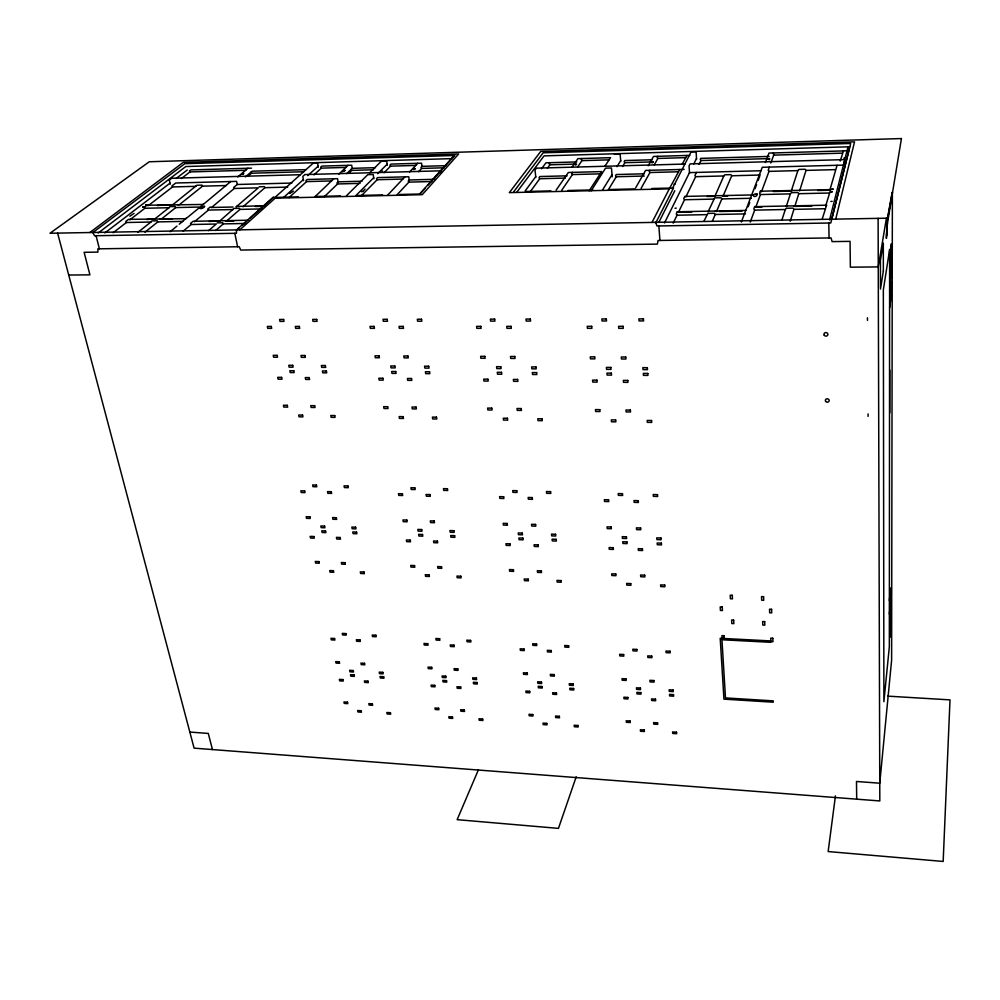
<?xml version="1.0" encoding="UTF-8"?>
<svg xmlns="http://www.w3.org/2000/svg" width="1000" height="1000" viewBox="0 0 1000 1000"><rect width="100%" height="100%" fill="white"/><g stroke="black" fill="none" stroke-linecap="round" stroke-linejoin="round"><path stroke-width="1.5" d="M889.75 412.837L889.788 370.075M892.375 192.113L891.612 660.138L879.762 783.2L856.488 781.475L856.7 799.175M867.45 317.762L867.463 320.425M868.075 413.888L868.088 416.388M889.362 614.1L890.662 601.413L890.688 587.975L889.375 600.562M835.438 795.888L828.15 851.562L943.175 861.45L950 699.875L887.725 696.137M889.6 307.95L891.038 297.925L891.062 281.363L889.613 291.212M886.938 223.675L886.65 235.275L886.963 223.688M892.125 192.537L887.4 219.075M892.375 192.338L887.4 219.938M886.45 218.075L878.25 266.913L850.362 267.188L850.062 241.363L832.113 241.612L831.05 237.913L658.05 240.487L657.375 244.112L240.738 250.062L239.237 246.737L97.85 248.837L97.912 252.113L84.113 252.3L89.925 274.837L68.725 275.05M835.725 219.125L854.538 141.862L540.7 151.45L509.35 192.625L669.3 188.863L679.8 169.5M831.9 218.487L849.412 148.262M655.775 222.362L656.975 225.987L830.788 222.975L850.713 143.475L543.162 152.8L513.7 191.788M829.538 220.012L847.875 147.363M843.475 150.9L840.2 161.062M822.2 219.163L826.587 205.188L754.663 206.65L753.812 208.912L754.675 210.125L785.312 209.513L786.338 208.263L793.025 208.137L793.913 209.35L790.225 221.213M793.737 205.85L794.825 206.412L798.775 193.7L797.913 192.512L791.375 192.662L790.362 193.888L760.438 194.55L759.587 193.375L760.387 191.213L830.675 189.613L825.725 205.787L826.587 205.188M817.75 190.487L829.825 190.212L837.062 165.287M799.638 190.9L806 170.4L805.175 169.275L798.863 169.438L797.887 170.613L791.263 191.088L773.388 191.5M781.95 219.887L785.312 209.513M790.362 193.888L786.25 206.588L787.075 205.987M576.213 776.787L558.45 828.375L457.15 819.663L478.45 769.712M750.263 222.075L754.675 210.125M754.663 206.65L755.75 207.2L760.438 194.55M769.35 167.1L768.188 170.25L769 171.375L761.462 191.775L760.387 191.213M770.8 162.975L773.713 155.125L773.325 152.938M748.138 206.75L749.75 202.525M755.025 188.675L756.587 184.587M758.15 180.487L759.712 176.4M765.387 162.55L769 153.075L847.913 150.775M146.662 219.513L154.512 218.825M741.325 221.988L762.262 167.288L844.325 165.087M157.188 205.512L172.413 204.65M712.387 221.112L715.212 214.488L714.375 213.287L707.862 213.412L703.925 221.262M708.85 211.15L708.112 211.737L714.663 197.9L721.025 197.763L721.85 198.925L716.45 211.575L715.337 211.025M721.95 195.6L723.037 196.15L731.725 175.763L730.938 174.638L724.788 174.8L723.825 175.963L714.875 196.325L707.237 196.5M186.163 218.188L182.662 221.4L157.825 221.887L157.25 220.8L151.888 220.9L150.938 222.025L126.388 222.512L125.825 221.425L128.512 219.35L185.925 218.713L198.938 208.012M203.487 203.938L200.125 207.037L175.738 207.575L175.162 206.513L169.9 206.637L168.975 207.725L144.863 208.263L144.3 207.213L146.875 205.225L203.25 204.462L230.725 181.537M673.2 223.125L677.038 215.212L676.213 214.025L677.3 211.775L745.775 210.425M677.3 211.775L678.438 212.312L684.513 199.737L683.713 198.575L684.75 196.425L753.188 194.913M685.85 196.975L695.662 176.675L694.887 175.575L696.4 172.438M209.088 221.513L219.65 220.787M699.05 164.45L700.962 160.538L700.2 159.462L700.725 158.375L769.125 156.425M664.513 222.938L689.5 172.613L760.863 170.738M693.825 163.9L696.513 158.5M659.038 221.925L674.8 190.738M655.8 222.812L673.55 188L651.825 188.512M672.225 188.85L691.038 152.025L696.112 151.875L696.55 159.225M652 222.425L669.3 188.863M682.212 164.125L687.038 155.463M641.137 188.275L649.963 172.525L678.275 171.775M654.225 164.9L657.837 158.45L685.55 157.662M649.837 170.3L649.2 171.425L649.963 172.525M657.7 156.312L657.1 157.387L657.837 158.45M635.638 187.887L645.575 170.413L684.112 169.387M648.213 165.787L653.538 156.438L689.837 155.375M608.275 189.875L616.287 176.75L644.25 176.038M622.513 166.562L624.875 162.688L652.237 161.912M602.575 189.925L612.025 174.65M616.962 166.675L620.688 160.662M591.138 190.837L605.562 168.15L611.45 167.987L612.225 176.85M589.175 190.8L601.663 171.588L568.337 172.488L556.138 190.125M604.85 166.275L610.55 157.688L577.913 158.637L572.137 166.975M293.4 191.125L289.825 193.487M561.587 190.475L572.438 174.575L600.013 173.85M577.587 167.025L581.95 160.637L608.95 159.863M572.475 172.375L571.712 173.487L572.438 174.575M581.962 158.525L581.237 159.588L581.95 160.637M530.8 190.963L539.725 178.738L565.438 178.075M547.45 168.15L549.9 164.8L575.087 164.088M549.987 162.688L549.2 163.75L549.9 164.8M525.125 191.012L535.737 176.65M541.575 168.762L545.975 162.8L576.737 161.925M516.987 191.95L544.075 155.875L849.788 146.762M675.25 183.988L674.038 184.125M387.925 194.85L404.85 176.875M409.588 171.988L417.7 163.3M314.9 196.812L333.738 178.775M338.837 174.175L347.95 165.338M172.2 205.175L196.875 185.263L202 185.138L202.562 186.15L226.262 185.538M237.738 176.962L247.938 168.25M219.387 221.312L234.013 208.425L239.387 208.3L239.988 209.387L261.812 208.912M676.25 208.137L675 208.275M419.988 193.588L454.613 155.087M425.15 188.35L420.05 194.013L399.775 194.488M428.2 184.95L454.675 155.488L184.85 163.675L92.925 232.475M439.837 172.688L441.538 170.787L304.862 174.575L302.8 176.438L303.562 180.625M844.488 158.175L843.775 158.188M832.163 201.35L830.875 201.488M397.225 194.587L408.862 182.125L431.825 181.525M418.575 171.725L421.65 168.425L444.15 167.787M435.25 179.288L409.237 179.975L408.212 181.062L408.862 182.125M446 165.662L421.987 166.35L421.012 167.387L421.65 168.425M361.375 195.712L377.137 179.737L402.887 179.05M384.1 172.688L390.55 166.15L415.812 165.425M362.875 191.337L365.1 189.088M355.775 195.712L373.713 177.7M377.688 173.7L387.163 164.2M346.475 195.738L367.775 174.662L373.188 174.513L373.875 178.75M369.675 172.775L381.35 161.213L386.662 161.062L387.325 165.225M361.975 181.213L338.1 181.838L336.962 182.925L337.587 183.962L359.963 183.388M346.7 173.612L352.212 168.337L375.462 167.675M324.275 196.725L337.587 183.962M348.713 173.3L351.737 170.387L373.512 169.775M289.012 197.625L306.575 181.6L331.688 180.938M313.962 174.862L321.325 168.137L345.962 167.425M283.688 197.413L303.375 179.587M307.75 175.625L318.163 166.213M275.188 197.2L313.163 163.238L317.6 163.113L318.337 167.225M239.812 229.838L275.188 198.15L422.238 194.688L458.65 153.963L183.263 162.375L89.838 232.525M273.337 197.075L236.55 229.887L236.438 233.287L94.537 235.75L93.025 232.887M236.637 230.312L238.938 228.263M242.387 225.188L246.988 221.088M250.425 218L273.412 197.488L298.375 196.9M215.662 230.525L223.3 223.888L245.725 223.463M225.113 220.675L226.412 221.175L239.988 209.387M242.975 206.788L264.975 187.675L287.675 187.1M208.55 230.65L216.25 224.025L191.137 224.5L183.225 231.1M236.075 206.938L258.25 187.85L234.288 188.463L211.513 207.488L210.238 206.988L207.825 209L208.412 210.062L233.075 209.537M291.85 183.05L237.25 184.488L233.713 187.425L234.288 188.463M248.05 176.088L251.488 173.225L303.913 171.737M194.363 221.8L208.412 210.062M245.275 176.925L252.15 171.2L305.963 169.662M202.913 206.537L202.4 206.35C196.412 209.35 203.287 209.363 204.438 206.5L202.162 206.55M203.675 206.513L204.688 206.3M170.113 231.725L176.962 226.088M179.237 224.213L182.662 221.4M714.875 196.325L715.6 195.75M144.963 232.175L157.825 221.887M159.85 218.713L161.175 219.213L175.738 207.575M180.125 204.075L202.562 186.15M137.975 232.288L150.938 222.025M154.312 219.35L168.975 207.725M113.125 232.738L126.388 222.512M129.838 219.85L144.863 208.263M195.975 186.325L172.537 186.938L148.175 205.712L146.875 205.225M181.388 178.525L189.975 171.925L245.812 170.312M134.05 213.425L129.838 216.2M104.887 232.913L170.012 183.162M176.112 178.5L187.213 170.025M98.238 232.95L185.8 166.537L452.475 158.6M791.263 191.088L792.075 190.487M829.825 190.212L830.675 189.613M362.625 191.475L361.55 191.737M382.625 171.038L381.95 171.188M614.375 154.3L620.138 154.125L620.75 161.375M251.55 168.15L190.75 169.925L189.425 170.925L189.975 171.925M773.713 155.125L842.25 153.15M652.25 159.762L624.8 160.55L624.138 161.625L624.875 162.688M700.962 160.538L767.763 158.65M300.35 174.7L171.725 178.263L169.312 180.087L170.238 184.175M684.9 164.05L536.45 168.162L535.013 170.075L535.812 177.362M844.788 159.613L690.062 163.9L689.075 165.863L689.538 173.35M567.15 175.825L539.837 176.537L539.012 177.662L539.725 178.738M644.275 173.8L616.237 174.537L615.55 175.662L616.287 176.75M769 171.375L797.887 170.613M806 170.4L835.25 169.638M259.15 186.775L264.375 186.637L264.975 187.675M695.662 176.675L723.825 175.963M731.725 175.763L760.238 175.037M315.538 196.488L340.5 195.9M357.65 195.487L382.612 194.9M526.112 191.5L550.95 190.9M568.013 190.5L592.85 189.913M609.913 189.513L634.75 188.912M756.175 193.938L757.1 193.925C758.075 197.113 751.162 197.575 754.25 194.2L757.013 194.137M798.775 193.7L829.087 193.025M236.35 206.412L265.012 205.775M211.513 207.488L233.012 207.013M255.4 206.513L264.725 206.3M723.037 196.15L727.675 196.05M684.513 199.737L713.662 199.1M721.85 198.925L751.363 198.287M161.175 219.213L172 219M755.75 207.2L761.85 207.087M794.825 206.412L811.812 206.075M793.913 209.35L824.95 208.738M249.037 220.2L193.05 221.3L190.538 223.4L191.137 224.5M226.412 221.175L233.863 221.025M678.438 212.312L691.787 212.05M719.463 211.513L742.013 211.075M217.2 222.887L222.688 222.775L223.3 223.888M677.038 215.212L706.838 214.638M715.212 214.488L745.4 213.912M189.838 732.062L208.287 733.438L212.45 749.562M177.662 204.525L178.95 205.012M390.55 166.15L389.925 165.125L390.962 164.088L421.538 163.2L421.987 166.35M377.137 179.737L376.5 178.688L377.575 177.6L408.762 176.762L409.237 179.975M351.125 169.375L351.737 170.387M321.325 168.137L320.737 167.125L321.863 166.1L351.7 165.225L352.212 168.337M306.575 181.6L305.975 180.562L307.15 179.488L337.55 178.675L338.1 181.838M250.925 172.225L251.488 173.225M172.537 186.938L171.988 185.925L175.775 183.012L236.625 181.375L237.25 184.488M57.613 233.113L194.1 748.15L879.812 800.95L878.112 218.363M96.075 235.725L99.388 248.812M234.812 233.312L237.613 246.762M658.863 225.95L659.925 240.463M887.188 226.188L887.763 218.162L886.375 238.375L887.087 222.963M828.787 223.012L829.062 237.95M844.275 161.612L844.338 166.225M889.638 249.488L889.338 646.688L883.888 701.712L883.337 289.938L889.638 249.488M889.862 613.288L889.837 637.325L890.9 626.65L890.938 602.762L889.862 613.288M890.2 251.588L890.175 282.325L891.375 274.212L891.413 243.738L890.2 251.588M883.35 271.112L880.487 289.025L880.425 260.4L883.312 243.025L883.35 271.112M415.062 168.863C411.788 171.238 414.45 167.225 415.062 168.863M901.438 138.55L888.3 218.175L50 233.25L149.275 161.762L901.438 138.55M832.375 191.65L830.888 191.925L832.375 191.65M833.037 189.1L831.562 189.363L833.037 189.1M344.938 170.425L342.625 171.6L344.938 170.425M243 174.188C239.425 174.963 246.238 171.875 243 174.188M769.438 159.512C765.75 159.675 771.112 157.113 769.438 159.512M142.637 207.175L143.75 207.15L142.637 207.175M145.662 204.85L146.775 204.825L145.662 204.85M653.225 161.825C652.65 164.15 649.725 161.675 653.225 161.825M575.175 164.35C574.837 166.688 578.55 162.537 575.175 164.35M283.612 319.462L279.613 319.475L279.988 321.4L284 321.388L283.612 319.462M316.712 319.413L312.65 319.425L313.025 321.35L317.075 321.35L316.712 319.413M387.175 319.3L383.013 319.3L383.338 321.262L387.488 321.262L387.175 319.3M421.525 319.237L417.312 319.25L417.612 321.213L421.825 321.213L421.525 319.237M494.675 319.125L490.35 319.125L490.613 321.125L494.925 321.112L494.675 319.125M530.35 319.062L525.975 319.062L526.213 321.075L530.575 321.075L530.35 319.062M606.35 318.938L601.862 318.938L602.05 320.975L606.538 320.975L606.35 318.938M643.425 318.875L638.875 318.888L639.05 320.925L643.587 320.925L643.425 318.875M271.3 326.45L267.325 326.45L267.712 328.363L271.688 328.363L271.3 326.45M299.337 326.438L295.312 326.438L295.688 328.363L299.713 328.363L299.337 326.438M374.125 326.413L370 326.413L370.325 328.35L374.462 328.35L374.125 326.413M403.212 326.4L399.038 326.4L399.35 328.35L403.525 328.35L403.212 326.4M480.85 326.362L476.562 326.362L476.825 328.35L481.112 328.35L480.85 326.362M511.05 326.35L506.725 326.362L506.962 328.35L511.3 328.35L511.05 326.35M591.7 326.325L587.238 326.325L587.438 328.35L591.9 328.35L591.7 326.325M623.088 326.312L618.575 326.312L618.763 328.35L623.263 328.35L623.088 326.312M277.162 355.35L273.225 355.337L273.6 357.212L277.55 357.225L277.162 355.35M304.962 355.487L300.975 355.462L301.337 357.35L305.325 357.375L304.962 355.487M379.1 355.85L375.012 355.825L375.337 357.738L379.425 357.75L379.1 355.85M407.925 355.988L403.787 355.962L404.1 357.887L408.237 357.9L407.925 355.988M484.862 356.362L480.613 356.337L480.875 358.275L485.125 358.3L484.862 356.362M514.788 356.5L510.487 356.475L510.737 358.438L515.025 358.462L514.788 356.5M594.675 356.887L590.262 356.863L590.45 358.85L594.862 358.875L594.675 356.887M625.75 357.038L621.3 357.013L621.475 359.012L625.925 359.025L625.75 357.038M292.712 365.325L288.75 365.3L289.125 367.163L293.075 367.188L292.712 365.325M325.35 365.538L321.35 365.513L321.712 367.388L325.712 367.413L325.35 365.538M394.837 366L390.737 365.975L391.05 367.875L395.15 367.9L394.837 366M428.7 366.225L424.55 366.2L424.85 368.1L429 368.137L428.7 366.225M500.8 366.7L496.55 366.675L496.8 368.6L501.05 368.638L500.8 366.7M535.962 366.938L531.65 366.9L531.875 368.85L536.188 368.875L535.962 366.938M610.825 367.425L606.4 367.4L606.587 369.375L611 369.4L610.825 367.425M647.337 367.675L642.85 367.638L643.012 369.625L647.487 369.65L647.337 367.675M293.788 370.75L289.837 370.712L290.2 372.575L294.15 372.6L293.788 370.75M326.375 370.988L322.388 370.962L322.738 372.837L326.725 372.863L326.375 370.988M395.75 371.525L391.65 371.488L391.962 373.387L396.062 373.413L395.75 371.525M429.55 371.775L425.412 371.75L425.7 373.65L429.85 373.688L429.55 371.775M501.525 372.325L497.275 372.287L497.537 374.225L501.775 374.25L501.525 372.325M536.625 372.587L532.312 372.562L532.55 374.5L536.85 374.538L536.625 372.587M611.35 373.162L606.938 373.125L607.125 375.087L611.525 375.125L611.35 373.162M647.8 373.438L643.325 373.4L643.487 375.375L647.95 375.412L647.8 373.438M281.637 377.375L277.712 377.337L278.087 379.175L282 379.212L281.637 377.375M309.237 377.612L305.275 377.575L305.637 379.438L309.6 379.475L309.237 377.612M382.887 378.263L378.825 378.225L379.137 380.1L383.2 380.138L382.887 378.263M411.525 378.512L407.413 378.475L407.713 380.363L411.825 380.4L411.525 378.512M487.912 379.188L483.7 379.15L483.963 381.062L488.175 381.1L487.912 379.188M517.625 379.45L513.362 379.412L513.612 381.337L517.863 381.375L517.625 379.45M596.938 380.15L592.55 380.112L592.75 382.062L597.125 382.1L596.938 380.15M627.788 380.425L623.362 380.375L623.538 382.337L627.962 382.375L627.788 380.425M287.3 405.312L283.412 405.262L283.775 407.075L287.663 407.125L287.3 405.312M314.675 405.7L310.75 405.637L311.1 407.463L315.025 407.512L314.675 405.7M387.688 406.712L383.663 406.65L383.975 408.5L388 408.55L387.688 406.712M416.075 407.1L412 407.038L412.3 408.9L416.375 408.95L416.075 407.1M491.788 408.15L487.612 408.088L487.863 409.963L492.038 410.025L491.788 408.15M521.237 408.55L517.013 408.5L517.25 410.387L521.462 410.438L521.237 408.55M599.8 409.65L595.462 409.588L595.65 411.5L599.987 411.562L599.8 409.65M630.363 410.062L625.975 410.012L626.15 411.925L630.538 411.987L630.363 410.062M302.575 415.075L298.675 415.025L299.037 416.825L302.938 416.887L302.575 415.075M334.738 415.575L330.788 415.513L331.138 417.337L335.075 417.4L334.738 415.575M403.162 416.65L399.125 416.587L399.425 418.413L403.462 418.488L403.162 416.65M436.5 417.163L432.413 417.1L432.7 418.95L436.775 419.012L436.5 417.163M507.45 418.263L503.263 418.2L503.512 420.075L507.7 420.138L507.45 418.263M542.038 418.812L537.8 418.738L538.025 420.625L542.263 420.688L542.038 418.812M615.662 419.95L611.312 419.888L611.5 421.788L615.837 421.863L615.662 419.95M651.562 420.513L647.163 420.438L647.325 422.362L651.712 422.425L651.562 420.513M316.45 485.075L312.638 484.963L312.975 486.688L316.788 486.788L316.45 485.075M347.925 485.95L344.062 485.85L344.387 487.575L348.25 487.688L347.925 485.95M414.85 487.837L410.9 487.725L411.188 489.475L415.138 489.588L414.85 487.837M447.45 488.75L443.45 488.638L443.725 490.4L447.713 490.513L447.45 488.75M516.788 490.7L512.7 490.588L512.938 492.362L517.025 492.475L516.788 490.7M550.575 491.65L546.438 491.525L546.65 493.325L550.788 493.438L550.575 491.65M622.463 493.663L618.225 493.55L618.387 495.363L622.638 495.475L622.463 493.663M657.5 494.65L653.213 494.525L653.35 496.35L657.65 496.475L657.5 494.65M304.662 490.925L300.875 490.812L301.225 492.525L305 492.638L304.662 490.925M331.325 491.712L327.5 491.6L327.837 493.312L331.662 493.425L331.325 491.712M402.4 493.787L398.475 493.663L398.775 495.4L402.7 495.525L402.4 493.787M430.012 494.588L426.05 494.475L426.337 496.213L430.3 496.337L430.012 494.588M503.65 496.737L499.575 496.625L499.825 498.387L503.888 498.512L503.65 496.737M532.263 497.575L528.15 497.45L528.375 499.225L532.475 499.35L532.263 497.575M608.575 499.8L604.362 499.675L604.538 501.475L608.75 501.6L608.575 499.8M638.25 500.675L633.987 500.55L634.15 502.35L638.4 502.475L638.25 500.675M309.9 516.8L306.15 516.675L306.488 518.35L310.25 518.475L309.9 516.8M336.35 517.7L332.562 517.562L332.887 519.25L336.688 519.388L336.35 517.7M406.85 520.075L402.95 519.95L403.25 521.65L407.137 521.788L406.85 520.075M434.225 521L430.3 520.875L430.575 522.587L434.5 522.725L434.225 521M507.225 523.475L503.188 523.337L503.425 525.075L507.45 525.212L507.225 523.475M535.588 524.438L531.512 524.3L531.737 526.038L535.8 526.175L535.588 524.438M611.225 526.987L607.05 526.85L607.225 528.612L611.4 528.75L611.225 526.987M640.625 527.987L636.4 527.85L636.562 529.612L640.775 529.763L640.625 527.987M324.588 526.1L320.825 525.975L321.15 527.65L324.925 527.775L324.588 526.1M355.65 527.2L351.85 527.075L352.163 528.75L355.962 528.888L355.65 527.2M421.7 529.55L417.812 529.4L418.088 531.1L421.987 531.237L421.7 529.55M453.862 530.688L449.925 530.538L450.188 532.25L454.125 532.388L453.862 530.688M522.263 533.1L518.225 532.962L518.45 534.688L522.487 534.837L522.263 533.1M555.575 534.288L551.487 534.138L551.7 535.875L555.775 536.025L555.575 534.288M626.45 536.788L622.263 536.65L622.425 538.4L626.613 538.55L626.45 536.788M660.975 538.013L656.737 537.863L656.888 539.625L661.112 539.775L660.975 538.013M325.55 530.962L321.788 530.825L322.125 532.5L325.887 532.638L325.55 530.962M356.562 532.087L352.762 531.95L353.088 533.625L356.887 533.763L356.562 532.087M422.512 534.487L418.625 534.338L418.9 536.038L422.788 536.175L422.512 534.487M454.625 535.65L450.688 535.5L450.95 537.2L454.888 537.35L454.625 535.65M522.913 538.125L518.875 537.975L519.1 539.7L523.125 539.85L522.913 538.125M556.163 539.325L552.087 539.175L552.288 540.913L556.362 541.062L556.163 539.325M626.912 541.9L622.737 541.737L622.9 543.488L627.075 543.65L626.912 541.9M661.388 543.15L657.163 542.987L657.3 544.75L661.525 544.9L661.388 543.15M313.9 536.525L310.175 536.388L310.512 538.038L314.237 538.188L313.9 536.525M340.188 537.513L336.425 537.362L336.737 539.025L340.513 539.175L340.188 537.513M410.238 540.125L406.362 539.975L406.65 541.663L410.513 541.8L410.238 540.125M437.438 541.138L433.537 540.988L433.8 542.688L437.7 542.825L437.438 541.138M509.95 543.85L505.95 543.7L506.175 545.4L510.175 545.562L509.95 543.85M538.125 544.9L534.075 544.75L534.288 546.462L538.337 546.613L538.125 544.9M613.237 547.7L609.087 547.55L609.263 549.288L613.413 549.438L613.237 547.7M642.438 548.8L638.237 548.638L638.4 550.388L642.588 550.538L642.438 548.8M318.988 561.587L315.287 561.438L315.613 563.062L319.312 563.212L318.988 561.587M345.062 562.675L341.325 562.525L341.637 564.15L345.375 564.312L345.062 562.675M414.538 565.575L410.7 565.425L410.975 567.075L414.812 567.238L414.538 565.575M441.512 566.712L437.638 566.55L437.912 568.2L441.775 568.362L441.512 566.712M513.413 569.712L509.438 569.55L509.663 571.225L513.638 571.388L513.413 569.712M541.337 570.887L537.337 570.712L537.537 572.4L541.55 572.562L541.337 570.887M615.8 574L611.688 573.825L611.85 575.525L615.962 575.7L615.8 574M644.725 575.2L640.575 575.025L640.725 576.737L644.875 576.912L644.725 575.2M333.438 570.712L329.725 570.55L330.037 572.175L333.75 572.325L333.438 570.712M364.05 572.038L360.3 571.875L360.613 573.5L364.363 573.663L364.05 572.038M429.15 574.862L425.312 574.688L425.575 576.337L429.412 576.5L429.15 574.862M460.825 576.225L456.95 576.062L457.2 577.712L461.087 577.888L460.825 576.225M528.2 579.15L524.225 578.975L524.438 580.65L528.413 580.825L528.2 579.15M561 580.575L556.975 580.4L557.175 582.075L561.2 582.25L561 580.575M630.763 583.6L626.65 583.413L626.8 585.112L630.925 585.288L630.763 583.6M664.737 585.062L660.575 584.888L660.713 586.587L664.875 586.775L664.737 585.062M732.262 595.3L730.225 595.212L730.425 598.775L732.463 598.875L732.262 595.3M763.575 596.688L761.513 596.6L761.675 600.188L763.737 600.288L763.575 596.688M722.225 607.013L720.2 606.912L720.425 610.45L722.438 610.538L722.225 607.013M771.587 609.312L769.525 609.212L769.675 612.775L771.737 612.863L771.587 609.312M733.65 620.112L731.625 620.013L731.825 623.525L733.85 623.625L733.65 620.112M764.688 621.625L762.638 621.525L762.8 625.05L764.837 625.15L764.688 621.625M723.95 635.725L721.95 635.625L722.15 639.087L724.163 639.188L723.95 635.725M772.8 638.237L770.763 638.138L770.913 641.625L772.95 641.725L772.8 638.237M770.612 640.913L720.2 638.3L723.938 699.137L773.238 702.188L773.188 700.863L725.487 697.913L721.95 639.763L770.675 642.3L770.612 640.913M345.9 633.587L342.262 633.387L342.575 634.938L346.2 635.138L345.9 633.587M375.9 635.225L372.225 635.025L372.512 636.575L376.188 636.775L375.9 635.225M439.637 638.688L435.875 638.488L436.138 640.062L439.888 640.263L439.637 638.688M470.637 640.387L466.838 640.175L467.088 641.75L470.887 641.963L470.637 640.387M536.55 643.975L532.663 643.763L532.875 645.35L536.763 645.562L536.55 643.975M568.638 645.725L564.7 645.5L564.9 647.113L568.825 647.325L568.638 645.725M636.838 649.438L632.812 649.212L632.962 650.837L636.987 651.05L636.838 649.438M670.037 651.237L665.975 651.025L666.1 652.65L670.175 652.862L670.037 651.237M334.588 638.513L330.975 638.312L331.287 639.85L334.9 640.05L334.588 638.513M360.012 639.925L356.362 639.712L356.662 641.263L360.312 641.462L360.012 639.925M427.725 643.675L423.988 643.462L424.25 645.025L427.987 645.238L427.725 643.675M454.012 645.138L450.238 644.925L450.487 646.488L454.263 646.7L454.012 645.138M524.025 649.013L520.163 648.8L520.375 650.387L524.237 650.6L524.025 649.013M551.2 650.525L547.3 650.312L547.5 651.9L551.4 652.113L551.2 650.525M623.638 654.538L619.637 654.312L619.8 655.925L623.787 656.15L623.638 654.538M651.762 656.1L647.725 655.875L647.875 657.487L651.9 657.712L651.762 656.1M339.312 661.8L335.725 661.587L336.037 663.1L339.613 663.312L339.312 661.8M364.538 663.312L360.925 663.088L361.213 664.613L364.837 664.825L364.538 663.312M431.712 667.312L428.013 667.087L428.275 668.625L431.975 668.838L431.712 667.312M457.788 668.863L454.05 668.637L454.3 670.175L458.038 670.4L457.788 668.863M527.225 673L523.4 672.775L523.612 674.325L527.438 674.55L527.225 673M554.188 674.6L550.312 674.375L550.513 675.938L554.375 676.162L554.188 674.6M626 678.888L622.038 678.65L622.2 680.225L626.163 680.462L626 678.888M653.888 680.537L649.887 680.3L650.025 681.888L654.025 682.125L653.888 680.537M353.225 670.525L349.625 670.312L349.925 671.812L353.525 672.038L353.225 670.525M382.85 672.337L379.225 672.113L379.5 673.625L383.137 673.85L382.85 672.337M445.788 676.175L442.075 675.95L442.325 677.475L446.037 677.7L445.788 676.175M476.4 678.037L472.65 677.812L472.887 679.338L476.637 679.575L476.4 678.037M541.462 682L537.625 681.775L537.825 683.325L541.663 683.55L541.462 682M573.112 683.938L569.237 683.7L569.425 685.25L573.3 685.487L573.112 683.938M640.4 688.037L636.425 687.8L636.575 689.362L640.537 689.613L640.4 688.037M673.15 690.037L669.137 689.788L669.262 691.375L673.275 691.612L673.15 690.037M354.087 674.9L350.5 674.688L350.8 676.188L354.387 676.4L354.087 674.9M383.675 676.725L380.05 676.5L380.337 678.012L383.963 678.238L383.675 676.725M446.512 680.612L442.812 680.387L443.062 681.9L446.763 682.138L446.512 680.612M477.088 682.5L473.338 682.262L473.575 683.8L477.325 684.025L477.088 682.5M542.038 686.513L538.212 686.275L538.413 687.812L542.238 688.05L542.038 686.513M573.65 688.462L569.775 688.225L569.963 689.775L573.825 690.013L573.65 688.462M640.825 692.613L636.862 692.362L637 693.925L640.962 694.175L640.825 692.613M673.512 694.625L669.513 694.375L669.638 695.95L673.637 696.2L673.512 694.625M342.912 679.575L339.35 679.35L339.65 680.85L343.212 681.075L342.912 679.575M367.987 681.15L364.4 680.925L364.688 682.425L368.288 682.65L367.987 681.15M434.762 685.337L431.075 685.1L431.337 686.625L435.012 686.85L434.762 685.337M460.675 686.963L456.962 686.725L457.2 688.25L460.913 688.487L460.675 686.963M529.675 691.287L525.875 691.05L526.075 692.588L529.875 692.825L529.675 691.287M556.462 692.962L552.612 692.725L552.812 694.262L556.65 694.513L556.462 692.962M627.812 697.438L623.875 697.2L624.025 698.75L627.962 699L627.812 697.438M655.512 699.175L651.538 698.925L651.675 700.5L655.65 700.75L655.512 699.175M347.5 702.175L343.963 701.938L344.263 703.413L347.8 703.65L347.5 702.175M372.388 703.838L368.812 703.6L369.1 705.075L372.675 705.312L372.388 703.838M438.638 708.25L434.975 708.012L435.238 709.5L438.888 709.737L438.638 708.25M464.338 709.975L460.65 709.725L460.887 711.213L464.575 711.462L464.338 709.975M532.788 714.538L529.012 714.287L529.212 715.788L532.987 716.038L532.788 714.538M559.35 716.3L555.538 716.05L555.725 717.562L559.538 717.825L559.35 716.3M630.1 721.025L626.2 720.763L626.35 722.288L630.25 722.55L630.1 721.025M657.575 722.85L653.625 722.588L653.763 724.125L657.7 724.388L657.575 722.85M361.2 710.738L357.65 710.5L357.95 711.963L361.488 712.2L361.2 710.738M390.425 712.725L386.838 712.487L387.113 713.95L390.7 714.2L390.425 712.725M452.488 716.95L448.825 716.7L449.075 718.188L452.725 718.438L452.488 716.95M482.675 719L478.975 718.75L479.2 720.238L482.9 720.5L482.675 719M546.788 723.363L543.013 723.112L543.212 724.613L546.987 724.875L546.788 723.363M577.987 725.487L574.163 725.238L574.338 726.737L578.162 727L577.987 725.487M644.275 730L640.362 729.737L640.5 731.263L644.412 731.525L644.275 730M676.525 732.2L672.575 731.925L672.7 733.462L676.65 733.725L676.525 732.2M825.625 401.312A1.925 1.7 7.2 0 0 828.95 401.35A1.925 1.7 7.2 0 0 827.237 398.775A1.925 1.7 7.2 0 0 825.625 401.312M824.25 335.25A1.963 1.775 5.6 0 0 827.65 335.25A1.963 1.775 5.6 0 0 825.9 332.575A1.963 1.775 5.6 0 0 824.25 335.25"/></g></svg>
